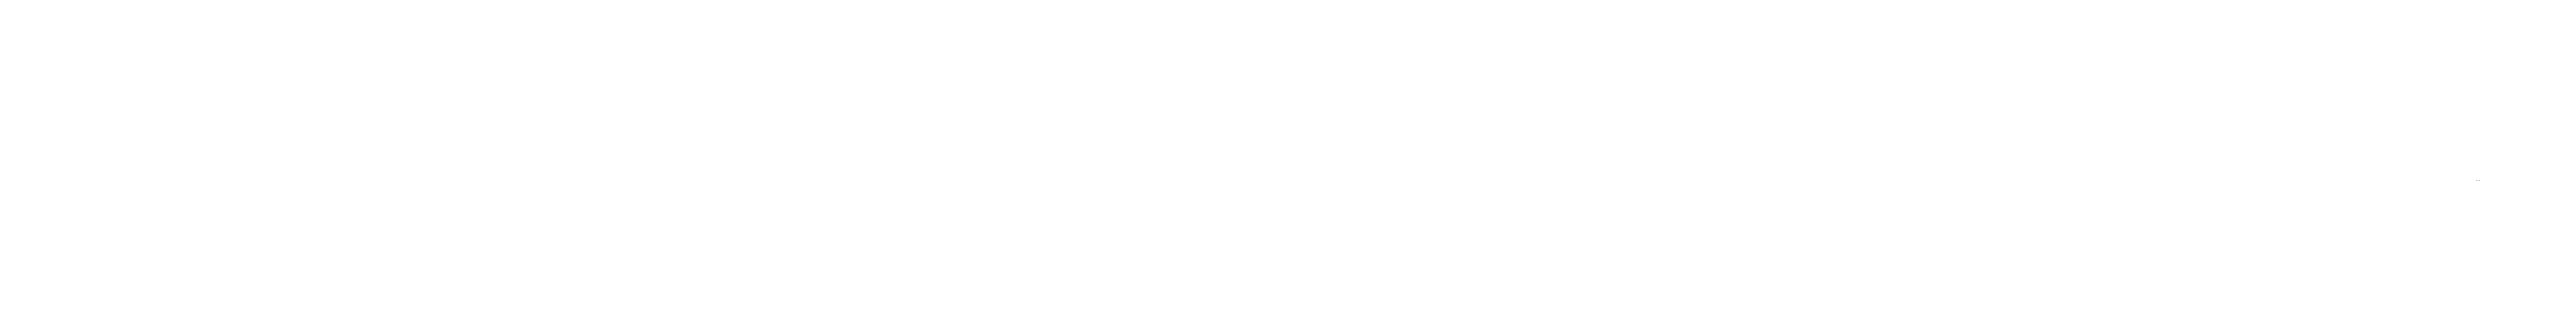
# Model space of a CAD drawing. Header units: centimetres. Extents: x -4381 to 5639, y -3920 to 4826.
# Drawn here: x -4381 to -169, y 390 to 459 of the extents above; entities that cross this region are included whole.
import ezdxf

# ---------------------------------------------------------------- set-up
doc = ezdxf.new("R2010")
doc.units = ezdxf.units.CM
doc.header["$MEASUREMENT"] = 0
doc.styles.add('RBCS_pap', font='times.ttf', dxfattribs={"oblique": 10, "height": 5})

msp = doc.modelspace()

# ---------------------------------------------------------------- texts
at = {"insert": (12.72539, 389.73675), "char_height": 0.288, "attachment_point": 7, "style": 'RBCS_pap'}
msp.add_mtext('\\pi-266.71;Remblai Sélectionné Compacté\\P  à 95% par couche de 20 CM', dxfattribs=at)

doc.saveas('drawing.dxf')
